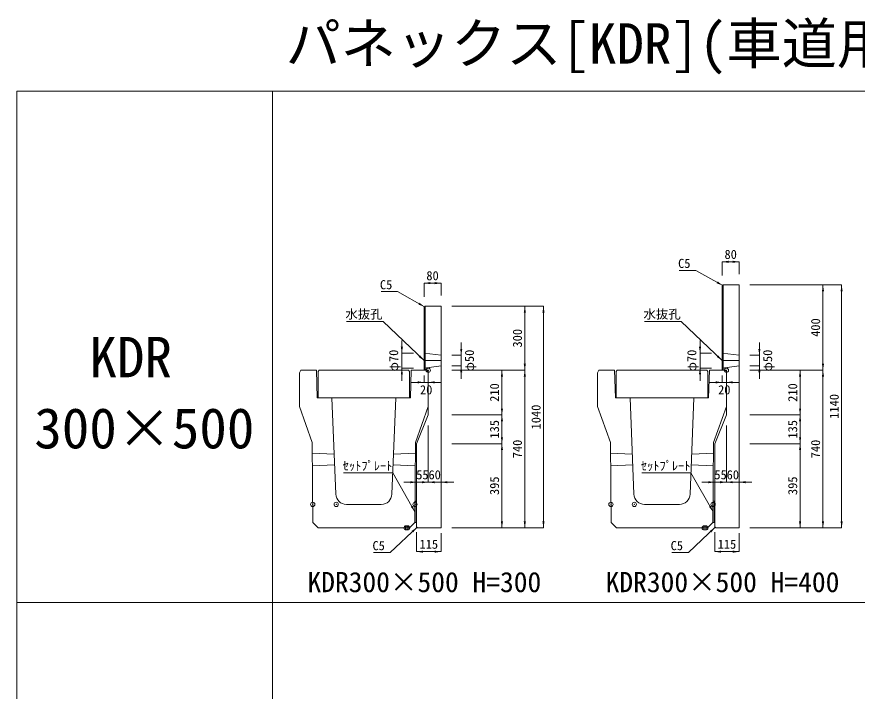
# Model space of a CAD drawing. Units: millimetres at full size, sheet at 1:40. Extents: x 172874 to 199766, y 869448 to 902797.
# Drawn here: x 187274 to 191220, y 899632 to 902797 of the extents above; entities that cross this region are included whole.
import ezdxf
from ezdxf.enums import TextEntityAlignment as Align

# ---------------------------------------------------------------- set-up
doc = ezdxf.new("R2010")
doc.units = ezdxf.units.MM
doc.header["$LTSCALE"] = 40
doc.header["$PDMODE"] = 32
doc.header["$PDSIZE"] = 20
for name, pattern in [('DASHED', [7.5, 6, -1.5]), ('USER1', [28.575, 19.05, -3.175, 3.175, -3.175]), ('USER2', [4.7625, 3.175, -1.5875])]:
    doc.linetypes.add(name, pattern=pattern)
for name, color, linetype, lineweight in [('セットプレート', 3, 'Continuous', 13), ('パネックスKDR', 2, 'Continuous', 13), ('図枠', 5, 'Continuous', 13), ('寸法線', 7, 'Continuous', 13), ('引出線', 4, 'Continuous', 13), ('本体', 2, 'Continuous', 13), ('補助線', 8, 'Continuous', 13)]:
    doc.layers.add(name, color=color, linetype=linetype, lineweight=lineweight)
doc.layers.add('文字', color=7, linetype='Continuous')
doc.styles.add('ＭＳ ゴシック', font='')
doc.styles.get('ＭＳ ゴシック').set_extended_font_data('MS Gothic')

# ---------------------------------------------------------------- blocks, each defined once
blk = doc.blocks.new('filled_arrow')
at = {"color": 0, "linetype": 'Continuous', "lineweight": -2}
blk.add_solid([(7.5, 1.25), (0, 0), (7.5, -1.25)], dxfattribs=at)

msp = doc.modelspace()

# ---------------------------------------------------------------- linework, layer by layer
at = {"layer": 'セットプレート'}
for points in [[(189143.06, 900423.33), (189149.06, 900423.28), (189149.92, 900523.27), (189143.92, 900523.33)], [(190543.06, 900423.33), (190549.06, 900423.28), (190549.92, 900523.27), (190543.92, 900523.33)]]:
    msp.add_lwpolyline(points, close=True, dxfattribs=at)
at = {"layer": 'パネックスKDR'}
for p, q in [((190586.29, 901533.33), (190591.29, 901538.33)), ((190586.29, 901533.33), (190586.29, 901138.33)), ((190591.29, 901538.33), (190666.29, 901538.33)), ((190666.29, 901538.33), (190666.29, 900398.33)), ((189186.29, 901433.33), (189191.29, 901438.33)), ((189191.29, 901438.33), (189266.29, 901438.33)), ((189266.29, 901438.33), (189266.29, 900398.33)), ((189186.29, 901433.33), (189186.29, 901138.33)), ((189186.29, 901138.33), (189206.29, 901138.33)), ((189206.29, 901138.33), (189206.29, 900928.33)), ((190586.29, 901138.33), (190606.29, 901138.33)), ((190606.29, 901138.33), (190606.29, 900928.33)), ((189206.29, 900928.33), (189151.29, 900793.33)), ((190606.29, 900928.33), (190551.29, 900793.33)), ((189151.29, 900793.33), (189151.29, 900403.33)), ((190551.29, 900793.33), (190551.29, 900403.33)), ((189151.29, 900403.33), (189156.29, 900398.33)), ((189156.29, 900398.33), (189266.29, 900398.33)), ((190551.29, 900403.33), (190556.29, 900398.33)), ((190556.29, 900398.33), (190666.29, 900398.33))]:
    msp.add_line(p, q, dxfattribs=at)
at = {"layer": 'パネックスKDR', "lineweight": 5}
for p, q in [((190591.29, 901538.33), (190591.29, 901138.33)), ((189191.29, 901438.33), (189191.29, 901138.33))]:
    msp.add_line(p, q, dxfattribs=at)
at = {"layer": 'パネックスKDR', "linetype": 'DASHED', "lineweight": 9}
for p, q in [((189186.29, 901218.33), (189266.29, 901208.33)), ((190586.29, 901218.33), (190666.29, 901208.33)), ((189186.29, 901148.33), (189266.29, 901158.33)), ((190586.29, 901148.33), (190666.29, 901158.33))]:
    msp.add_line(p, q, dxfattribs=at)
at = {"layer": '図枠'}
for p, q in [((187274.21, 902448.33), (199674.21, 902448.33)), ((187274.21, 902448.33), (199674.21, 902448.33)), ((187274.21, 902448.33), (199674.21, 902448.33)), ((187274.21, 902448.33), (187274.21, 886548.33)), ((188474.21, 902448.33), (188474.21, 886548.33)), ((187274.21, 900048.33), (199674.21, 900048.33)), ((187274.21, 900048.33), (199674.21, 900048.33))]:
    msp.add_line(p, q, dxfattribs=at)
at = {"layer": '寸法線'}
for p, q in [((190586.29, 901646.88), (190666.29, 901646.88)), ((190586.29, 901583.33), (190586.29, 901646.88)), ((190666.29, 901588.33), (190666.29, 901646.88)), ((189186.29, 901546.88), (189266.29, 901546.88)), ((189186.29, 901483.33), (189186.29, 901546.88)), ((189266.29, 901488.33), (189266.29, 901546.88)), ((190716.29, 901538.33), (191147.13, 901538.33)), ((190716.29, 901538.33), (191059.63, 901538.33)), ((191059.63, 901138.33), (191059.63, 901538.33)), ((191147.13, 900398.33), (191147.13, 901538.33)), ((189316.29, 901438.33), (189747.13, 901438.33)), ((189316.29, 901438.33), (189659.63, 901438.33)), ((189659.63, 901138.33), (189659.63, 901438.33)), ((189747.13, 900398.33), (189747.13, 901438.33)), ((189082.22, 901278.33), (189082.22, 901088.33)), ((190482.22, 901278.33), (190482.22, 901088.33)), ((189360.96, 901268.33), (189360.96, 901098.33)), ((190760.96, 901268.33), (190760.96, 901098.33)), ((189136.29, 901218.33), (189082.22, 901218.33)), ((189316.29, 901208.33), (189360.96, 901208.33)), ((190536.29, 901218.33), (190482.22, 901218.33)), ((190716.29, 901208.33), (190760.96, 901208.33)), ((189316.29, 901158.33), (189360.96, 901158.33)), ((190716.29, 901158.33), (190760.96, 901158.33)), ((189136.29, 901148.33), (189082.22, 901148.33)), ((189316.29, 901138.33), (189659.63, 901138.33)), ((189316.29, 901138.33), (189552.13, 901138.33)), ((189316.29, 901138.33), (189659.63, 901138.33)), ((189552.13, 901138.33), (189552.13, 900928.33)), ((189659.63, 901138.33), (189659.63, 900398.33)), ((190536.29, 901148.33), (190482.22, 901148.33)), ((190716.29, 901138.33), (191059.63, 901138.33)), ((190716.29, 901138.33), (190952.13, 901138.33)), ((190716.29, 901138.33), (191059.63, 901138.33)), ((190952.13, 901138.33), (190952.13, 900928.33)), ((191059.63, 901138.33), (191059.63, 900398.33)), ((189126.29, 901081.25), (189266.29, 901081.25)), ((189186.29, 901113.33), (189186.29, 901081.25)), ((189206.29, 901113.33), (189206.29, 901081.25)), ((190526.29, 901081.25), (190666.29, 901081.25)), ((190586.29, 901113.33), (190586.29, 901081.25)), ((190606.29, 901113.33), (190606.29, 901081.25)), ((189316.29, 900928.33), (189552.13, 900928.33)), ((189316.29, 900928.33), (189552.13, 900928.33)), ((189552.13, 900928.33), (189552.13, 900793.33)), ((190716.29, 900928.33), (190952.13, 900928.33)), ((190716.29, 900928.33), (190952.13, 900928.33)), ((190952.13, 900928.33), (190952.13, 900793.33)), ((189206.29, 900878.33), (189206.29, 900612.5)), ((189206.29, 900878.33), (189206.29, 900612.5)), ((190606.29, 900878.33), (190606.29, 900612.5)), ((190606.29, 900878.33), (190606.29, 900612.5)), ((189316.29, 900793.33), (189552.13, 900793.33)), ((189316.29, 900793.33), (189552.13, 900793.33)), ((189552.13, 900793.33), (189552.13, 900398.33)), ((190716.29, 900793.33), (190952.13, 900793.33)), ((190716.29, 900793.33), (190952.13, 900793.33)), ((190952.13, 900793.33), (190952.13, 900398.33)), ((189151.29, 900743.33), (189151.29, 900612.5)), ((189266.29, 900743.33), (189266.29, 900612.5)), ((190551.29, 900743.33), (190551.29, 900612.5)), ((190666.29, 900743.33), (190666.29, 900612.5)), ((189266.29, 900612.5), (189091.29, 900612.5)), ((189146.29, 900612.5), (189326.29, 900612.5)), ((190666.29, 900612.5), (190491.29, 900612.5)), ((190546.29, 900612.5), (190726.29, 900612.5)), ((189151.29, 900378.33), (189151.29, 900286.53)), ((189266.29, 900373.33), (189266.29, 900286.53)), ((189316.29, 900398.33), (189659.63, 900398.33)), ((189316.29, 900398.33), (189552.13, 900398.33)), ((189416.29, 900398.33), (189747.13, 900398.33)), ((190551.29, 900378.33), (190551.29, 900286.53)), ((190666.29, 900373.33), (190666.29, 900286.53)), ((190716.29, 900398.33), (191147.13, 900398.33)), ((190716.29, 900398.33), (191059.63, 900398.33)), ((190716.29, 900398.33), (190952.13, 900398.33)), ((189151.29, 900286.53), (189266.29, 900286.53)), ((190551.29, 900286.53), (190666.29, 900286.53))]:
    msp.add_line(p, q, dxfattribs=at)
at = {"layer": '引出線'}
for points in [[(190588.79, 901535.83), (190462.42, 901606.91), (190384.65, 901606.91)], [(189188.79, 901435.83), (189062.42, 901506.91), (188984.65, 901506.91)], [(189186.29, 901183.33), (188993.83, 901366.78), (188822.09, 901366.78)], [(190586.29, 901183.33), (190393.83, 901366.78), (190222.09, 901366.78)], [(189143.49, 900473.33), (189039.8, 900656.77), (188808.43, 900656.77)], [(190543.49, 900473.33), (190439.8, 900656.77), (190208.43, 900656.77)], [(189153.79, 900400.83), (189027.42, 900282.18), (188949.65, 900282.18)], [(190553.79, 900400.83), (190427.42, 900282.18), (190349.65, 900282.18)]]:
    msp.add_lwpolyline(points, dxfattribs=at)
at = {"layer": '本体'}
for p, q in [((188607.29, 901138.33), (188601.29, 901126.33)), ((188601.29, 901126.33), (188601.29, 900968.33)), ((188607.29, 901138.33), (188681.29, 901138.33)), ((188681.29, 901138.33), (188685.29, 901008.33)), ((189126.29, 901138.33), (189122.29, 901008.33)), ((189126.29, 901138.33), (189200.29, 901138.33)), ((189200.29, 901138.33), (189206.29, 901126.33)), ((189206.29, 901126.33), (189206.29, 900968.33)), ((190007.29, 901138.33), (190001.29, 901126.33)), ((190001.29, 901126.33), (190001.29, 900968.33)), ((190007.29, 901138.33), (190081.29, 901138.33)), ((190081.29, 901138.33), (190085.29, 901008.33)), ((190526.29, 901138.33), (190522.29, 901008.33)), ((190526.29, 901138.33), (190600.29, 901138.33)), ((190600.29, 901138.33), (190606.29, 901126.33)), ((190606.29, 901126.33), (190606.29, 900968.33)), ((188685.29, 901008.33), (188753.79, 901008.33)), ((188753.79, 901008.33), (188771.87, 900556.33)), ((189053.79, 901008.33), (189035.71, 900556.33)), ((189053.79, 901008.33), (189122.29, 901008.33)), ((190085.29, 901008.33), (190153.79, 901008.33)), ((190153.79, 901008.33), (190171.87, 900556.33)), ((190453.79, 901008.33), (190435.71, 900556.33)), ((190453.79, 901008.33), (190522.29, 901008.33)), ((188601.29, 900968.33), (188661.29, 900798.33)), ((189206.29, 900968.33), (189146.29, 900798.33)), ((190001.29, 900968.33), (190061.29, 900798.33)), ((190606.29, 900968.33), (190546.29, 900798.33)), ((188661.29, 900798.33), (188664.52, 900423.33)), ((189146.29, 900798.33), (189143.06, 900423.33)), ((190061.29, 900798.33), (190064.52, 900423.33)), ((190546.29, 900798.33), (190543.06, 900423.33)), ((188821.83, 900508.33), (188985.75, 900508.33)), ((190221.83, 900508.33), (190385.75, 900508.33)), ((188664.52, 900423.33), (188689.74, 900398.33)), ((189117.84, 900398.33), (189143.06, 900423.33)), ((190064.52, 900423.33), (190089.74, 900398.33)), ((190517.84, 900398.33), (190543.06, 900423.33)), ((188689.74, 900398.33), (189117.84, 900398.33)), ((190089.74, 900398.33), (190517.84, 900398.33))]:
    msp.add_line(p, q, dxfattribs=at)
at = {"layer": '本体', "linetype": 'USER2'}
for p, q in [((188661.71, 900749.33), (188764.35, 900744.33)), ((189043.23, 900744.33), (189145.87, 900749.33)), ((190061.71, 900749.33), (190164.35, 900744.33)), ((190443.23, 900744.33), (190545.87, 900749.33)), ((188662.23, 900689.33), (188766.35, 900694.33)), ((189041.23, 900694.33), (189145.35, 900689.33)), ((190062.23, 900689.33), (190166.35, 900694.33)), ((190441.23, 900694.33), (190545.35, 900689.33))]:
    msp.add_line(p, q, dxfattribs=at)
at = {"layer": '本体', "lineweight": 20}
for points in [[(188688.79, 901132.33), (188693.79, 901138.33), (189113.79, 901138.33), (189118.79, 901132.33), (189118.79, 901008.33), (188688.79, 901008.33)], [(190088.79, 901132.33), (190093.79, 901138.33), (190513.79, 901138.33), (190518.79, 901132.33), (190518.79, 901008.33), (190088.79, 901008.33)]]:
    msp.add_lwpolyline(points, close=True, dxfattribs=at)
at = {"layer": '本体'}
for centre, start, end in [((188821.83, 900558.33), 182.29061, 270), ((188985.75, 900558.33), 270, 357.70939), ((190221.83, 900558.33), 182.29061, 270), ((190385.75, 900558.33), 270, 357.70939)]:
    msp.add_arc(centre, 50, start, end, dxfattribs=at)
at = {"layer": '補助線', "linetype": 'USER1'}
for p, q in [((189186.29, 901183.33), (189266.29, 901183.33)), ((190586.29, 901183.33), (190666.29, 901183.33))]:
    msp.add_line(p, q, dxfattribs=at)
at = {"layer": '補助線'}
for p in [(189206.29, 901138.33), (190606.29, 901138.33), (188663.79, 900508.33), (188773.79, 900508.33), (189143.79, 900508.33), (190063.79, 900508.33), (190173.79, 900508.33), (190543.79, 900508.33), (189102.29, 900398.33), (189109.29, 900398.33), (189109.29, 900398.33), (190502.29, 900398.33), (190509.29, 900398.33), (190509.29, 900398.33)]:
    msp.add_point(p, dxfattribs=at)

# ---------------------------------------------------------------- block references
at = {"layer": '寸法線', "xscale": 4, "yscale": 4}
for p in [(190586.29, 901646.88), (189186.29, 901546.88), (189206.29, 901081.25), (190606.29, 901081.25), (189206.29, 900612.5), (189266.29, 900612.5), (190606.29, 900612.5), (190666.29, 900612.5), (189151.29, 900286.53), (190551.29, 900286.53)]:
    msp.add_blockref('filled_arrow', p, dxfattribs=at)
for p, rotation in [((190666.29, 901646.88), 180), ((189266.29, 901546.88), 180), ((191059.63, 901538.33), 270), ((191147.13, 901538.33), 270), ((189659.63, 901438.33), 270), ((189747.13, 901438.33), 270), ((189082.22, 901218.33), 90), ((189360.96, 901208.33), 90), ((190482.22, 901218.33), 90), ((190760.96, 901208.33), 90), ((189360.96, 901158.33), 270), ((189659.63, 901138.33), 90), ((190760.96, 901158.33), 270), ((191059.63, 901138.33), 90), ((189082.22, 901148.33), 270), ((189552.13, 901138.33), 270), ((189659.63, 901138.33), 270), ((190482.22, 901148.33), 270), ((190952.13, 901138.33), 270), ((191059.63, 901138.33), 270), ((189186.29, 901081.25), 180), ((190586.29, 901081.25), 180), ((189552.13, 900928.33), 90), ((189552.13, 900928.33), 270), ((190952.13, 900928.33), 90), ((190952.13, 900928.33), 270), ((189552.13, 900793.33), 90), ((190952.13, 900793.33), 90), ((189552.13, 900793.33), 270), ((190952.13, 900793.33), 270), ((189151.29, 900612.5), 180), ((189206.29, 900612.5), 180), ((190551.29, 900612.5), 180), ((190606.29, 900612.5), 180), ((189552.13, 900398.33), 90), ((189659.63, 900398.33), 90), ((189747.13, 900398.33), 90), ((190952.13, 900398.33), 90), ((191059.63, 900398.33), 90), ((191147.13, 900398.33), 90), ((189266.29, 900286.53), 180), ((190666.29, 900286.53), 180)]:
    msp.add_blockref('filled_arrow', p, dxfattribs=dict(at, rotation=rotation))
at = {"layer": '引出線', "xscale": 4, "yscale": 4}
for p, rotation in [((190588.79, 901535.83), 150.6), ((189188.79, 901435.83), 150.6), ((189186.29, 901183.33), 136.4), ((190586.29, 901183.33), 136.4), ((189143.49, 900473.33), 119.5), ((190543.49, 900473.33), 119.5), ((189153.79, 900400.83), 223.2), ((190553.79, 900400.83), 223.2)]:
    msp.add_blockref('filled_arrow', p, dxfattribs=dict(at, rotation=rotation))

# ---------------------------------------------------------------- texts
at = {"layer": '寸法線', "style": 'ＭＳ ゴシック'}
for s, p in [('80', (190626.29, 901681.88)), ('80', (189226.29, 901581.88)), ('20', (189196.29, 901046.25)), ('20', (190596.29, 901046.25)), ('55', (189178.79, 900647.5)), ('60', (189236.29, 900647.5)), ('55', (190578.79, 900647.5)), ('60', (190636.29, 900647.5)), ('115', (189208.79, 900321.53)), ('115', (190608.79, 900321.53))]:
    msp.add_text(s, height=42.72, dxfattribs=at).set_placement(p, align=Align.MIDDLE_CENTER)
for s, p in [('400', (191024.63, 901338.33)), ('300', (189624.63, 901288.33)), ('φ70', (189043.56, 901183.33)), ('φ50', (189399.62, 901183.33)), ('φ70', (190443.56, 901183.33)), ('φ50', (190799.62, 901183.33)), ('210', (189517.13, 901033.33)), ('210', (190917.13, 901033.33)), ('1140', (191112.13, 900968.33)), ('1040', (189712.13, 900918.33)), ('135', (189517.13, 900860.83)), ('135', (190917.13, 900860.83)), ('740', (189624.63, 900768.33)), ('740', (191024.63, 900768.33)), ('395', (189517.13, 900595.83)), ('395', (190917.13, 900595.83))]:
    msp.add_text(s, height=42.72, rotation=90, dxfattribs=at).set_placement(p, align=Align.MIDDLE_CENTER)
at = {"layer": '引出線', "style": 'ＭＳ ゴシック'}
for s, p in [('C5', (190437.42, 901660.91)), ('C5', (189037.42, 901560.91)), ('水抜孔', (188991.58, 901423.06)), ('水抜孔', (190391.58, 901423.06)), ('ｾｯﾄﾌﾟﾚｰﾄ', (189037.55, 900710.77)), ('ｾｯﾄﾌﾟﾚｰﾄ', (190437.55, 900710.77)), ('C5', (189002.42, 900336.18)), ('C5', (190402.42, 900336.18))]:
    msp.add_text(s, height=42.72, dxfattribs=at).set_placement(p, align=Align.TOP_RIGHT)
at = {"layer": '文字', "style": 'ＭＳ ゴシック'}
for s, height, p in [('パネックス[KDR](車道用)(深溝U字溝対応簡易土留め板)300サイズ', 189.9, (188536.39, 902519.95)), ('KDR300×500 H=300', 94.94, (188638.87, 900067.94)), ('KDR300×500 H=400', 94.94, (190038.87, 900067.94))]:
    msp.add_text(s, height=height, dxfattribs=at).set_placement(p, align=Align.BOTTOM_LEFT)
for s, p in [('KDR ', (187615.21, 901294.5)), ('300×500', (187356.21, 900961.16))]:
    msp.add_text(s, height=189.9, dxfattribs=at).set_placement(p, align=Align.TOP_LEFT)

doc.saveas('drawing.dxf')
